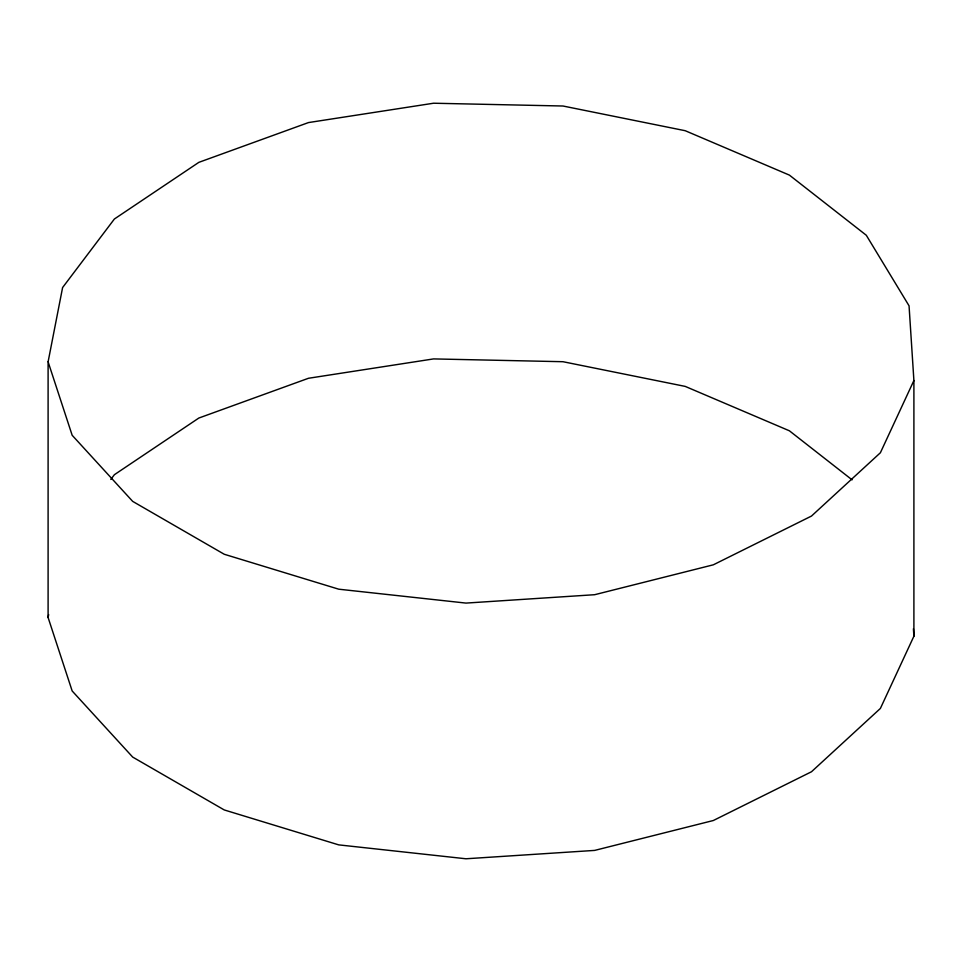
<?xml version="1.0" encoding="UTF-8"?>
<svg xmlns="http://www.w3.org/2000/svg" width="962" height="962" viewBox="0 0 962 962"><rect width="100%" height="100%" fill="white"/><g stroke="black" fill="none" stroke-linecap="round" stroke-linejoin="round"><path stroke-width="1.44" d="M48.1 361.832L62.602 287.542L114.382 219.011L198.845 162.35L308.489 122.571L433.573 103.223L562.974 106.012L685.209 130.712L789.393 175.108L866.293 235.257L909.054 305.82L913.9 380.531L913.9 636.231L880.386 708.441L811.495 771.752L713.335 820.514L594.648 850.408L465.969 858.777L338.732 844.876L224.242 809.944L132.684 757.082L72.174 690.981L48.1 617.52L48.1 361.832L72.174 435.293L132.684 501.382L224.242 554.256L338.732 589.189L465.969 603.09L594.648 594.708L713.335 564.814L811.495 516.053L880.386 452.753L913.9 380.531M48.1 617.52L48.665 614.61M110.81 479.437L114.382 474.711L198.845 418.037L308.489 378.27L433.573 358.91L562.974 361.712L685.209 386.399L789.393 430.796L852.091 479.846M913.419 628.763L913.9 636.231"/></g></svg>
